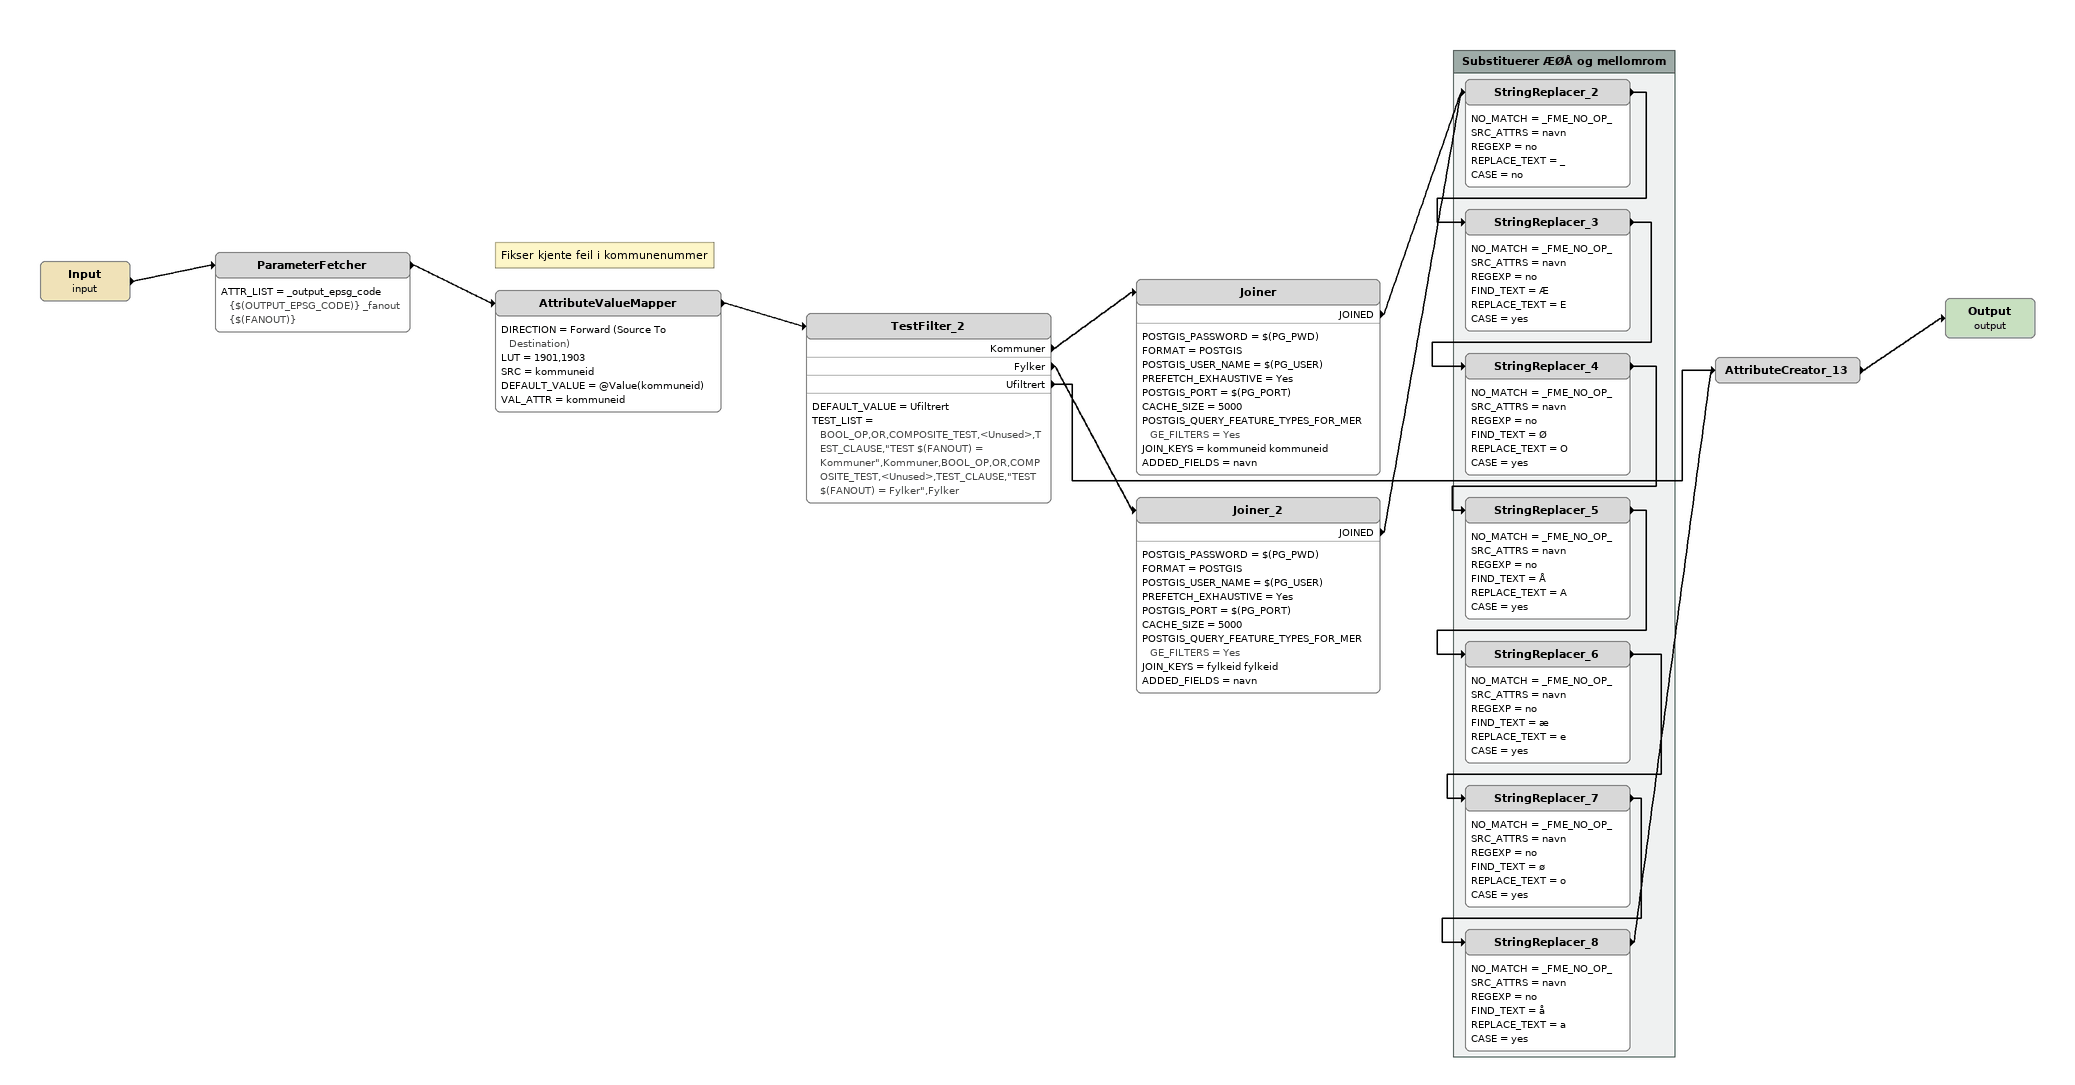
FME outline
Input (input)
    -> ParameterFetcher
ParameterFetcher
    ATTR_LIST = _output_epsg_code {$(OUTPUT_EPSG_CODE)} _fanout {$(FANOUT)}
    -> AttributeValueMapper
Note: Fikser kjente feil i kommunenummer
AttributeValueMapper
    DIRECTION = Forward (Source To Destination)
    LUT = 1901,1903
    SRC = kommuneid
    DEFAULT_VALUE = @Value(kommuneid)
    VAL_ATTR = kommuneid
    -> TestFilter_2
TestFilter_2
    DEFAULT_VALUE = Ufiltrert
    TEST_LIST = BOOL_OP,OR,COMPOSITE_TEST,<Unused>,TEST_CLAUSE,"TEST $(FANOUT) = Kommuner",Kommuner,BOOL_OP,OR,COMPOSITE_TEST,<Unused>,TEST_CLAUSE,"TEST $(FANOUT) = Fylker",Fylker
    Kommuner -> Joiner
    Fylker -> Joiner_2
    Ufiltrert -> AttributeCreator_13
Joiner
    POSTGIS_PASSWORD = $(PG_PWD)
    FORMAT = POSTGIS
    POSTGIS_USER_NAME = $(PG_USER)
    PREFETCH_EXHAUSTIVE = Yes
    POSTGIS_PORT = $(PG_PORT)
    CACHE_SIZE = 5000
    POSTGIS_QUERY_FEATURE_TYPES_FOR_MERGE_FILTERS = Yes
    JOIN_KEYS = kommuneid kommuneid
    ADDED_FIELDS = navn
    JOINED -> StringReplacer_2
Joiner_2
    POSTGIS_PASSWORD = $(PG_PWD)
    FORMAT = POSTGIS
    POSTGIS_USER_NAME = $(PG_USER)
    PREFETCH_EXHAUSTIVE = Yes
    POSTGIS_PORT = $(PG_PORT)
    CACHE_SIZE = 5000
    POSTGIS_QUERY_FEATURE_TYPES_FOR_MERGE_FILTERS = Yes
    JOIN_KEYS = fylkeid fylkeid
    ADDED_FIELDS = navn
    JOINED -> StringReplacer_2
AttributeCreator_13
    -> Output (output)
Output (output)

Bookmark: Substituerer ÆØÅ og mellomrom
StringReplacer_2
    NO_MATCH = _FME_NO_OP_
    SRC_ATTRS = navn
    REGEXP = no
    REPLACE_TEXT = _
    CASE = no
    -> StringReplacer_3
StringReplacer_3
    NO_MATCH = _FME_NO_OP_
    SRC_ATTRS = navn
    REGEXP = no
    FIND_TEXT = Æ
    REPLACE_TEXT = E
    CASE = yes
    -> StringReplacer_4
StringReplacer_4
    NO_MATCH = _FME_NO_OP_
    SRC_ATTRS = navn
    REGEXP = no
    FIND_TEXT = Ø
    REPLACE_TEXT = O
    CASE = yes
    -> StringReplacer_5
StringReplacer_5
    NO_MATCH = _FME_NO_OP_
    SRC_ATTRS = navn
    REGEXP = no
    FIND_TEXT = Å
    REPLACE_TEXT = A
    CASE = yes
    -> StringReplacer_6
StringReplacer_6
    NO_MATCH = _FME_NO_OP_
    SRC_ATTRS = navn
    REGEXP = no
    FIND_TEXT = æ
    REPLACE_TEXT = e
    CASE = yes
    -> StringReplacer_7
StringReplacer_7
    NO_MATCH = _FME_NO_OP_
    SRC_ATTRS = navn
    REGEXP = no
    FIND_TEXT = ø
    REPLACE_TEXT = o
    CASE = yes
    -> StringReplacer_8
StringReplacer_8
    NO_MATCH = _FME_NO_OP_
    SRC_ATTRS = navn
    REGEXP = no
    FIND_TEXT = å
    REPLACE_TEXT = a
    CASE = yes
    -> AttributeCreator_13
